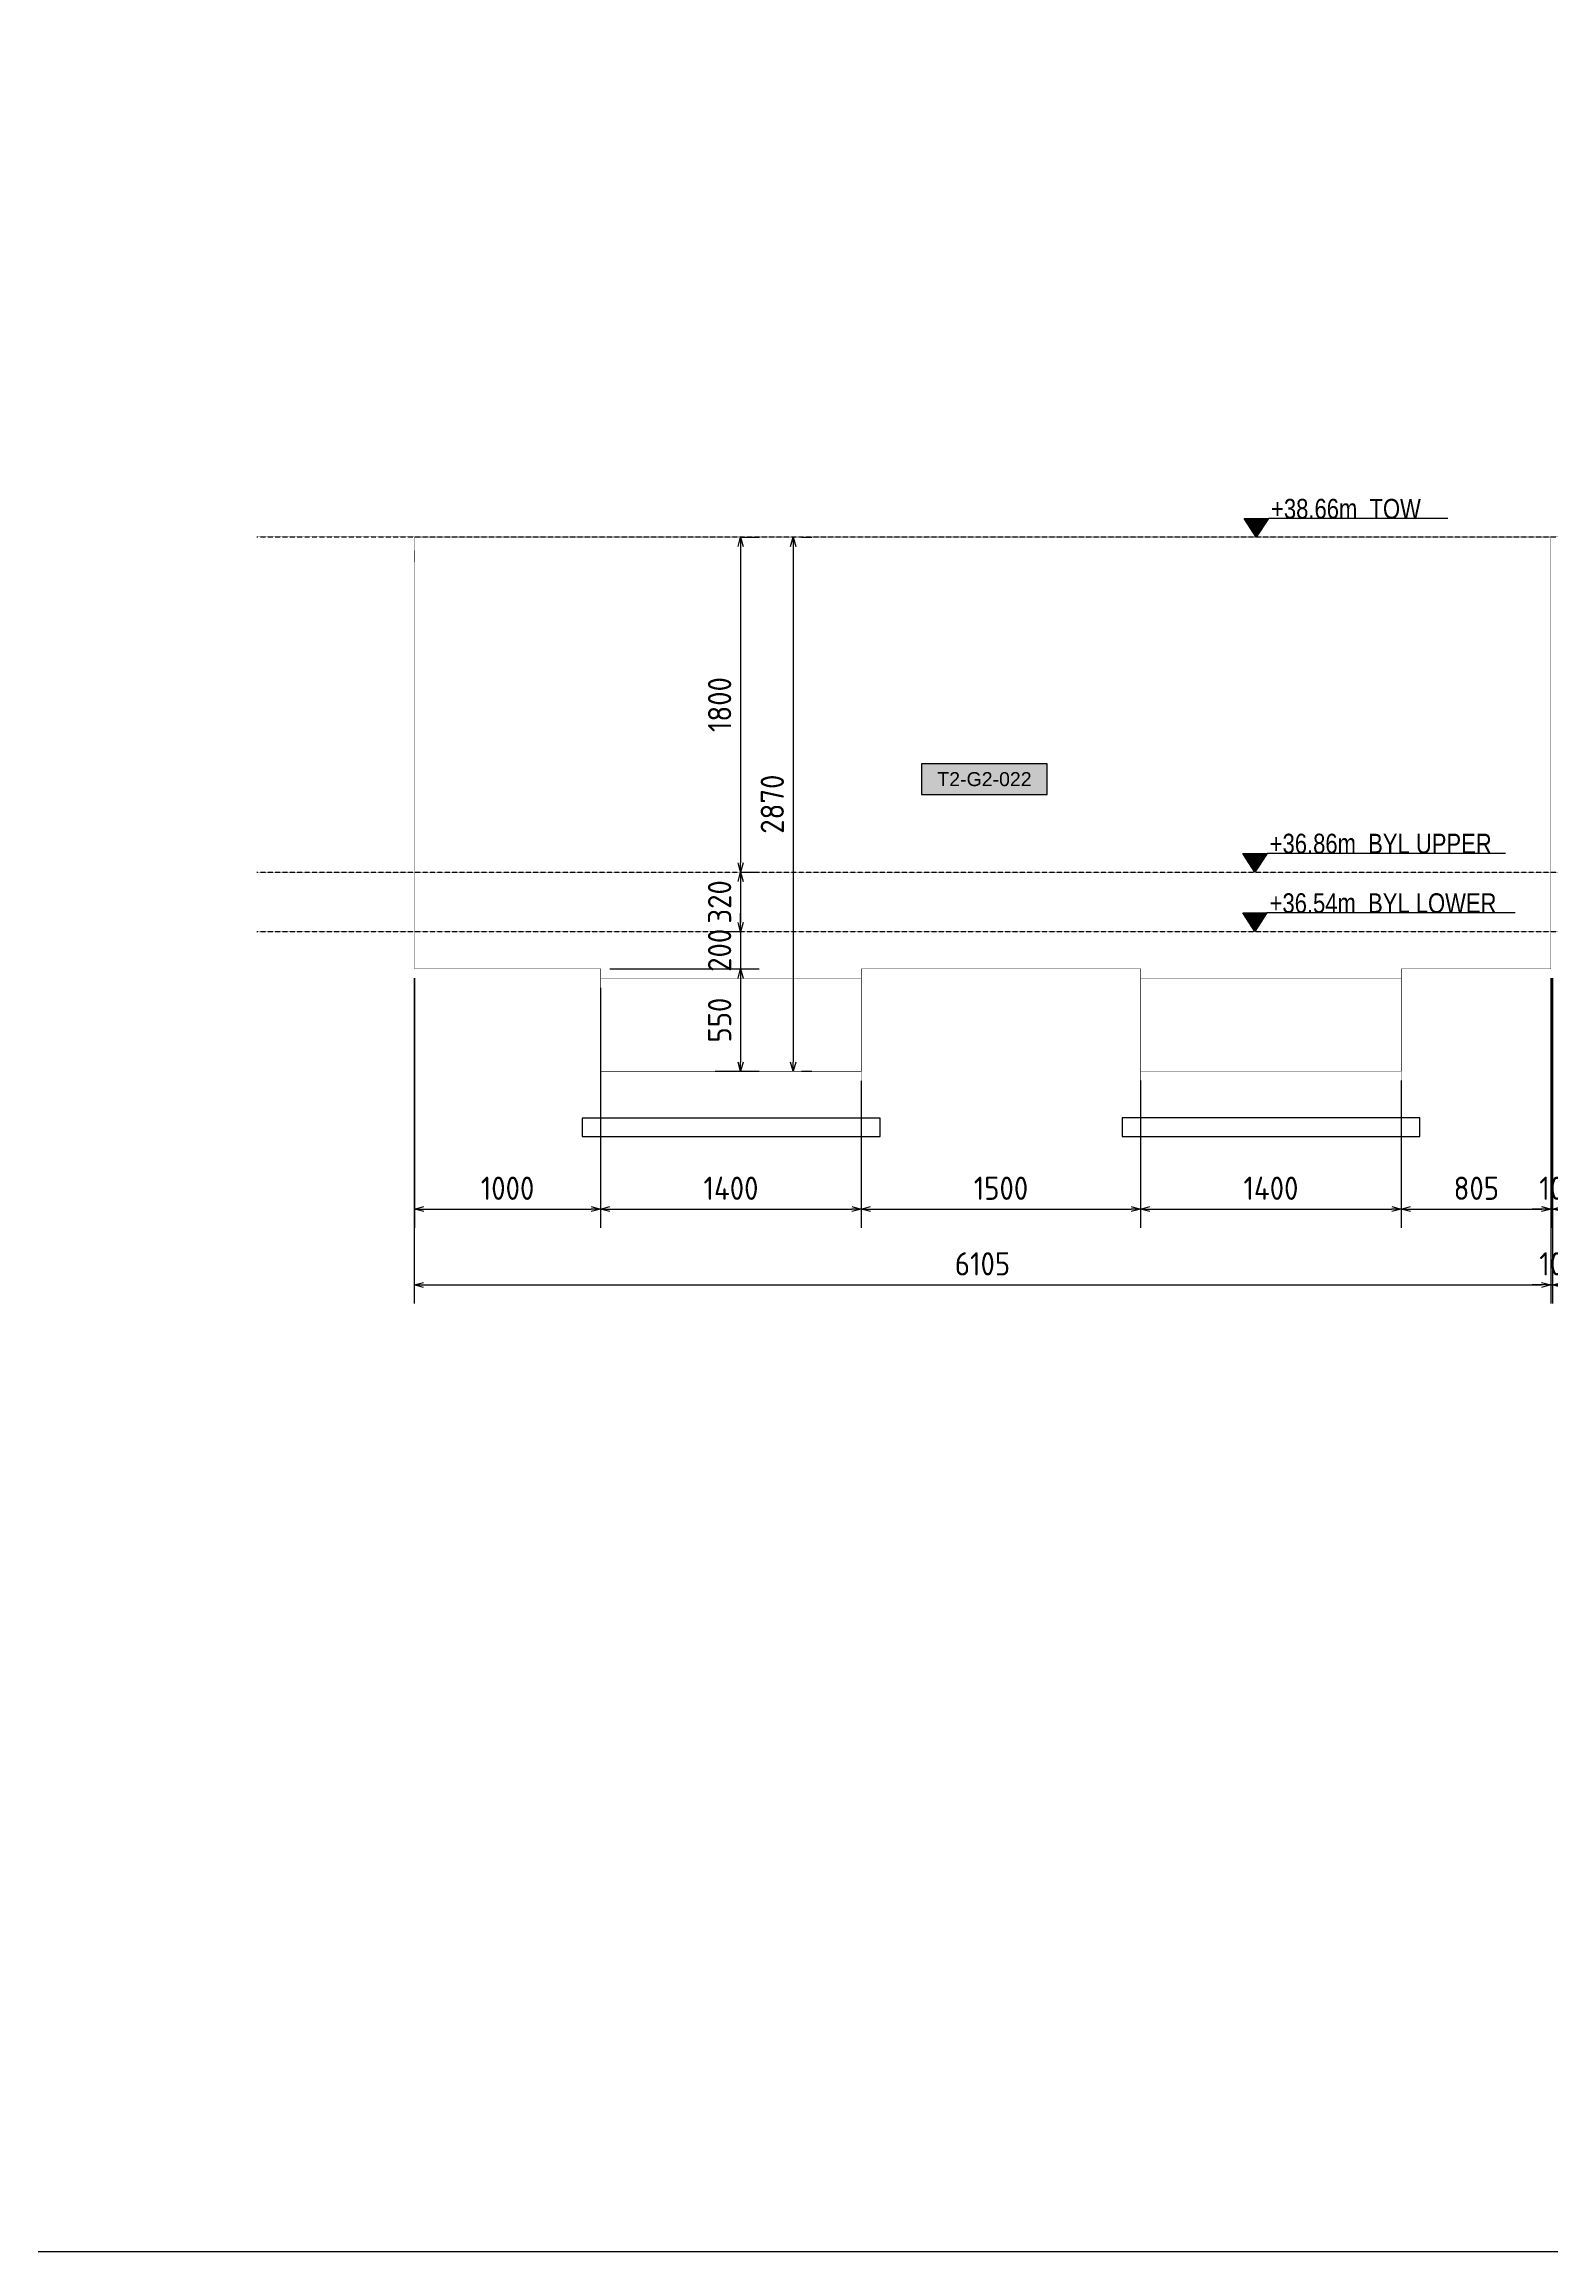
# Model space of a CAD drawing. Header units: centimetres. Extents: x -6122352 to 6876996, y -1694241 to 2592194.
# Drawn here: x 3434060 to 3442158, y 779040 to 790899 of the extents above; entities that cross this region are included whole.
import ezdxf
from ezdxf.enums import TextEntityAlignment as Align

# ---------------------------------------------------------------- set-up
doc = ezdxf.new("R2010")
doc.units = ezdxf.units.CM
doc.header["$MEASUREMENT"] = 0
doc.header["$PDMODE"] = 66
doc.header["$PDSIZE"] = 100
for name, pattern in [('CENTER', [2, 1.25, -0.25, 0.25, -0.25]), ('DASHED2', [0.375, 0.25, -0.125]), ('HIDDEN', [0.375, 0.25, -0.125])]:
    doc.linetypes.add(name, pattern=pattern)
doc.layers.get('Defpoints').update_dxf_attribs({"color": 255, "linetype": 'CENTER'})
for name, color, linetype in [('@MI-TYPE-01', 30, 'Continuous'), ('@MI-TYPE-02', 6, 'Continuous'), ('JML-Dimension', 1, 'Continuous'), ('PANEL-TAGS', 7, 'Continuous'), ('SECTION', 130, 'Continuous')]:
    doc.layers.add(name, color=color, linetype=linetype)
doc.styles.add('PANELTAG_STYLE', font='arial.ttf')
doc.styles.add('Schueco-BEMSTIL', font='isocpeur.ttf', dxfattribs={"width": 0.9})
doc.styles.add('txt-Pisa-std', font='arial.ttf', dxfattribs={"width": 0.8})
doc.dimstyles.new('MI- JWC-TXT-2.5 MM', dxfattribs={"dimscale": 1.5, "dimtxt": 2.5, "dimasz": 1, "dimexe": 2, "dimexo": 1, "dimgap": 1, "dimtad": 1, "dimdec": 0, "dimdsep": 46, "dimtxsty": 'Schueco-BEMSTIL', "dimblk": 'OPEN30', "dimcen": 0, "dimdle": 2, "dimclrd": 140, "dimclre": 8, "dimclrt": 40, "dimadec": 0, "dimazin": 2, "dimtfac": 1, "dimtdec": 0, "dimtix": 1, "dimtmove": 2, "dimatfit": 3, "dimldrblk": 'OPEN', "dimfxl": 2, "dimlwd": -1, "dimlwe": -1, "dimarcsym": 0})

# ---------------------------------------------------------------- blocks, each defined once
blk = doc.blocks.new('*U1142')
at = {"layer": 'JML-Dimension'}
h = blk.add_hatch(color=10, dxfattribs=at)
h.dxf.hatch_style = 1
h.paths.add_polyline_path([(0, 0), (-1.54, 2.37), (1.54, 2.37)])
blk.add_line((24.31, 2.37), (1.54, 2.37), dxfattribs=at)
blk.add_lwpolyline([(0, 0), (-1.54, 2.37), (1.54, 2.37), (0, 0)], dxfattribs=at)
at = {"color": 5, "style": 'txt-Pisa-std', "width": 0.8}
blk.add_attdef('+0.0', text='', height=2.5, dxfattribs=at).set_placement((1.87, 2.37), align=Align.BOTTOM_LEFT)
blk = doc.blocks.new('*U1445')
at = {"layer": 'JML-Dimension'}
h = blk.add_hatch(color=10, dxfattribs=at)
h.dxf.hatch_style = 1
h.paths.add_polyline_path([(0, 0), (-1.54, 2.37), (1.54, 2.37)])
blk.add_line((31.81, 2.37), (1.54, 2.37), dxfattribs=at)
blk.add_lwpolyline([(0, 0), (-1.54, 2.37), (1.54, 2.37), (0, 0)], dxfattribs=at)
at = {"color": 5, "style": 'txt-Pisa-std', "width": 0.8}
blk.add_attdef('+0.0', text='', height=2.5, dxfattribs=at).set_placement((1.87, 2.37), align=Align.BOTTOM_LEFT)
blk = doc.blocks.new('*U1446')
at = {"layer": 'JML-Dimension'}
h = blk.add_hatch(color=10, dxfattribs=at)
h.dxf.hatch_style = 1
h.paths.add_polyline_path([(0, 0), (-1.54, 2.37), (1.54, 2.37)])
blk.add_line((33.03, 2.37), (1.54, 2.37), dxfattribs=at)
blk.add_lwpolyline([(0, 0), (-1.54, 2.37), (1.54, 2.37), (0, 0)], dxfattribs=at)
at = {"color": 5, "style": 'txt-Pisa-std', "width": 0.8}
blk.add_attdef('+0.0', text='', height=2.5, dxfattribs=at).set_placement((1.87, 2.37), align=Align.BOTTOM_LEFT)
blk = doc.blocks.new('T2-ELE FT')
at = {"color": 12, "linetype": 'HIDDEN', "ltscale": 5, "const_width": 2}
blk.add_lwpolyline([(30306558, 1676366), (30306558, 1676866), (30307958, 1676866), (30307958, 1676366)], dxfattribs=at)
at = {"color": 12, "ltscale": 20, "const_width": 2}
blk.add_lwpolyline([(30306558, 1676366), (30307958, 1676366), (30307958, 1676116), (30306558, 1676116)], close=True, dxfattribs=at)
at = {"color": 8, "ltscale": 20}
blk.add_lwpolyline([(30306458, 1676116), (30308058, 1676116), (30308058, 1676016), (30306458, 1676016)], close=True, dxfattribs=at)
blk = doc.blocks.new('_Open30')
at = {"color": 0, "linetype": 'ByBlock', "lineweight": -2}
for p, q in [((-1, 0.27), (0, 0)), ((0, 0), (-1, -0.27)), ((0, 0), (-1, 0))]:
    blk.add_line(p, q, dxfattribs=at)
blk = doc.blocks.new('*D1716')
at = {"layer": '@MI-TYPE-01', "color": 8, "transparency": 16777216}
for p, q in [((3437799, 788251), (3437901, 788251)), ((3437799, 786451), (3437901, 786451))]:
    blk.add_line(p, q, dxfattribs=at)
at = {"layer": '@MI-TYPE-01', "color": 140, "transparency": 16777216}
blk.add_line((3437801, 788201), (3437801, 786501), dxfattribs=at)
at = {"layer": 'Defpoints', "color": 0, "transparency": 16777216}
for p in [(3437749, 788251), (3437749, 786451), (3437801, 786451)]:
    blk.add_point(p, dxfattribs=at)
at = {"layer": '@MI-TYPE-01', "color": 140, "transparency": 16777216, "xscale": 50, "yscale": 50, "zscale": 50}
for p, rotation in [((3437801, 788251), 90), ((3437801, 786451), 270)]:
    blk.add_blockref('_Open30', p, dxfattribs=dict(at, rotation=rotation))
at = {"layer": '@MI-TYPE-01', "color": 40, "transparency": 16777216, "insert": (3437688, 787351), "char_height": 125, "attachment_point": 5, "rotation": 90, "style": 'Schueco-BEMSTIL'}
blk.add_mtext('1800', dxfattribs=at)
blk = doc.blocks.new('_Open')
at = {"color": 0, "linetype": 'ByBlock', "lineweight": -2}
for p, q in [((-1, 0.2), (0, 0)), ((-1, -0.2), (0, 0)), ((0, 0), (-1, 0))]:
    blk.add_line(p, q, dxfattribs=at)
blk = doc.blocks.new('*D1717')
at = {"layer": '@MI-TYPE-01', "color": 8, "transparency": 16777216}
for p, q in [((3437799, 786451), (3437901, 786451)), ((3437797, 786131), (3437701, 786131))]:
    blk.add_line(p, q, dxfattribs=at)
at = {"layer": '@MI-TYPE-01', "color": 140, "transparency": 16777216}
blk.add_line((3437801, 786401), (3437801, 786181), dxfattribs=at)
at = {"layer": 'Defpoints', "color": 0, "transparency": 16777216}
for p in [(3437749, 786451), (3437801, 786131), (3437847, 786131)]:
    blk.add_point(p, dxfattribs=at)
at = {"layer": '@MI-TYPE-01', "color": 140, "transparency": 16777216, "xscale": 50, "yscale": 50, "zscale": 50}
for p, rotation in [((3437801, 786451), 90), ((3437801, 786131), 270)]:
    blk.add_blockref('_Open30', p, dxfattribs=dict(at, rotation=rotation))
at = {"layer": '@MI-TYPE-01', "color": 40, "transparency": 16777216, "insert": (3437688, 786291), "char_height": 125, "attachment_point": 5, "rotation": 90, "style": 'Schueco-BEMSTIL'}
blk.add_mtext('320', dxfattribs=at)
blk = doc.blocks.new('*D1718')
at = {"layer": '@MI-TYPE-01', "color": 8, "transparency": 16777216}
for p, q in [((3437797, 786131), (3437701, 786131)), ((3437099, 785931), (3437901, 785931))]:
    blk.add_line(p, q, dxfattribs=at)
at = {"layer": '@MI-TYPE-01', "color": 140, "transparency": 16777216}
for p, q in [((3437801, 786181), (3437801, 786231)), ((3437801, 786131), (3437801, 785931)), ((3437801, 785881), (3437801, 785831))]:
    blk.add_line(p, q, dxfattribs=at)
at = {"layer": 'Defpoints', "color": 0, "transparency": 16777216}
for p in [(3437847, 786131), (3437049, 785931), (3437801, 785931)]:
    blk.add_point(p, dxfattribs=at)
at = {"layer": '@MI-TYPE-01', "color": 140, "transparency": 16777216, "xscale": 50, "yscale": 50, "zscale": 50}
for p, rotation in [((3437801, 786131), 270), ((3437801, 785931), 90)]:
    blk.add_blockref('_Open30', p, dxfattribs=dict(at, rotation=rotation))
at = {"layer": '@MI-TYPE-01', "color": 40, "transparency": 16777216, "insert": (3437688, 786031), "char_height": 125, "attachment_point": 5, "rotation": 90, "style": 'Schueco-BEMSTIL'}
blk.add_mtext('200', dxfattribs=at)
blk = doc.blocks.new('*D1719')
at = {"layer": '@MI-TYPE-01', "color": 8, "transparency": 16777216}
for p, q in [((3437099, 785931), (3437901, 785931)), ((3437664, 785381), (3437901, 785381))]:
    blk.add_line(p, q, dxfattribs=at)
at = {"layer": '@MI-TYPE-01', "color": 140, "transparency": 16777216}
blk.add_line((3437801, 785881), (3437801, 785431), dxfattribs=at)
at = {"layer": 'Defpoints', "color": 0, "transparency": 16777216}
for p in [(3437049, 785931), (3437614, 785381), (3437801, 785381)]:
    blk.add_point(p, dxfattribs=at)
at = {"layer": '@MI-TYPE-01', "color": 140, "transparency": 16777216, "xscale": 50, "yscale": 50, "zscale": 50}
for p, rotation in [((3437801, 785931), 90), ((3437801, 785381), 270)]:
    blk.add_blockref('_Open30', p, dxfattribs=dict(at, rotation=rotation))
at = {"layer": '@MI-TYPE-01', "color": 40, "transparency": 16777216, "insert": (3437688, 785656), "char_height": 125, "attachment_point": 5, "rotation": 90, "style": 'Schueco-BEMSTIL'}
blk.add_mtext('550', dxfattribs=at)
blk = doc.blocks.new('*D1720')
at = {"layer": '@MI-TYPE-01', "color": 140, "transparency": 16777216}
blk.add_line((3438083, 788201), (3438083, 785431), dxfattribs=at)
at = {"layer": '@MI-TYPE-01', "color": 8, "transparency": 16777216}
for p, q in [((3438127, 788251), (3438183, 788251)), ((3438127, 785381), (3438183, 785381))]:
    blk.add_line(p, q, dxfattribs=at)
at = {"layer": 'Defpoints', "color": 0, "transparency": 16777216}
for p in [(3438077, 788251), (3438077, 785381), (3438083, 785381)]:
    blk.add_point(p, dxfattribs=at)
at = {"layer": '@MI-TYPE-01', "color": 140, "transparency": 16777216, "xscale": 50, "yscale": 50, "zscale": 50}
for p, rotation in [((3438083, 788251), 90), ((3438083, 785381), 270)]:
    blk.add_blockref('_Open30', p, dxfattribs=dict(at, rotation=rotation))
at = {"layer": '@MI-TYPE-01', "color": 40, "transparency": 16777216, "insert": (3437971, 786816), "char_height": 125, "attachment_point": 5, "rotation": 90, "style": 'Schueco-BEMSTIL'}
blk.add_mtext('2870', dxfattribs=at)
blk = doc.blocks.new('*D1721')
at = {"layer": '@MI-TYPE-01', "color": 8, "transparency": 16777216}
for p, q in [((3436049, 785881), (3436049, 784541)), ((3437049, 785830), (3437049, 784541))]:
    blk.add_line(p, q, dxfattribs=at)
at = {"layer": '@MI-TYPE-01', "color": 140, "transparency": 16777216}
blk.add_line((3436099, 784641), (3436999, 784641), dxfattribs=at)
at = {"layer": 'Defpoints', "color": 0, "transparency": 16777216}
for p in [(3436049, 785931), (3437049, 785880), (3437049, 784641)]:
    blk.add_point(p, dxfattribs=at)
at = {"layer": '@MI-TYPE-01', "color": 140, "transparency": 16777216, "xscale": 50, "yscale": 50, "zscale": 50, "rotation": 180}
blk.add_blockref('_Open30', (3436049, 784641), dxfattribs=at)
at = {"layer": '@MI-TYPE-01', "color": 140, "transparency": 16777216, "xscale": 50, "yscale": 50, "zscale": 50}
blk.add_blockref('_Open30', (3437049, 784641), dxfattribs=at)
at = {"layer": '@MI-TYPE-01', "color": 40, "transparency": 16777216, "insert": (3436549, 784753), "char_height": 125, "attachment_point": 5, "style": 'Schueco-BEMSTIL'}
blk.add_mtext('1000', dxfattribs=at)
blk = doc.blocks.new('*D1722')
at = {"layer": '@MI-TYPE-01', "color": 8, "transparency": 16777216}
for p, q in [((3437049, 785830), (3437049, 784541)), ((3438449, 785330), (3438449, 784541))]:
    blk.add_line(p, q, dxfattribs=at)
at = {"layer": '@MI-TYPE-01', "color": 140, "transparency": 16777216}
blk.add_line((3437099, 784641), (3438399, 784641), dxfattribs=at)
at = {"layer": 'Defpoints', "color": 0, "transparency": 16777216}
for p in [(3437049, 785880), (3438449, 785380), (3438449, 784641)]:
    blk.add_point(p, dxfattribs=at)
at = {"layer": '@MI-TYPE-01', "color": 140, "transparency": 16777216, "xscale": 50, "yscale": 50, "zscale": 50, "rotation": 180}
blk.add_blockref('_Open30', (3437049, 784641), dxfattribs=at)
at = {"layer": '@MI-TYPE-01', "color": 140, "transparency": 16777216, "xscale": 50, "yscale": 50, "zscale": 50}
blk.add_blockref('_Open30', (3438449, 784641), dxfattribs=at)
at = {"layer": '@MI-TYPE-01', "color": 40, "transparency": 16777216, "insert": (3437749, 784753), "char_height": 125, "attachment_point": 5, "style": 'Schueco-BEMSTIL'}
blk.add_mtext('1400', dxfattribs=at)
blk = doc.blocks.new('*D1723')
at = {"layer": '@MI-TYPE-01', "color": 8, "transparency": 16777216}
for p, q in [((3438449, 785330), (3438449, 784541)), ((3439949, 785331), (3439949, 784541))]:
    blk.add_line(p, q, dxfattribs=at)
at = {"layer": '@MI-TYPE-01', "color": 140, "transparency": 16777216}
blk.add_line((3438499, 784641), (3439899, 784641), dxfattribs=at)
at = {"layer": 'Defpoints', "color": 0, "transparency": 16777216}
for p in [(3438449, 785380), (3439949, 785381), (3439949, 784641)]:
    blk.add_point(p, dxfattribs=at)
at = {"layer": '@MI-TYPE-01', "color": 140, "transparency": 16777216, "xscale": 50, "yscale": 50, "zscale": 50, "rotation": 180}
blk.add_blockref('_Open30', (3438449, 784641), dxfattribs=at)
at = {"layer": '@MI-TYPE-01', "color": 140, "transparency": 16777216, "xscale": 50, "yscale": 50, "zscale": 50}
blk.add_blockref('_Open30', (3439949, 784641), dxfattribs=at)
at = {"layer": '@MI-TYPE-01', "color": 40, "transparency": 16777216, "insert": (3439199, 784753), "char_height": 125, "attachment_point": 5, "style": 'Schueco-BEMSTIL'}
blk.add_mtext('1500', dxfattribs=at)
blk = doc.blocks.new('*D1724')
at = {"layer": '@MI-TYPE-01', "color": 8, "transparency": 16777216}
for p, q in [((3439949, 785331), (3439949, 784541)), ((3441349, 785331), (3441349, 784541))]:
    blk.add_line(p, q, dxfattribs=at)
at = {"layer": '@MI-TYPE-01', "color": 140, "transparency": 16777216}
blk.add_line((3439999, 784641), (3441299, 784641), dxfattribs=at)
at = {"layer": 'Defpoints', "color": 0, "transparency": 16777216}
for p in [(3439949, 785381), (3441349, 785381), (3441349, 784641)]:
    blk.add_point(p, dxfattribs=at)
at = {"layer": '@MI-TYPE-01', "color": 140, "transparency": 16777216, "xscale": 50, "yscale": 50, "zscale": 50, "rotation": 180}
blk.add_blockref('_Open30', (3439949, 784641), dxfattribs=at)
at = {"layer": '@MI-TYPE-01', "color": 140, "transparency": 16777216, "xscale": 50, "yscale": 50, "zscale": 50}
blk.add_blockref('_Open30', (3441349, 784641), dxfattribs=at)
at = {"layer": '@MI-TYPE-01', "color": 40, "transparency": 16777216, "insert": (3440649, 784753), "char_height": 125, "attachment_point": 5, "style": 'Schueco-BEMSTIL'}
blk.add_mtext('1400', dxfattribs=at)
blk = doc.blocks.new('*D1725')
at = {"layer": '@MI-TYPE-01', "color": 8, "transparency": 16777216}
for p, q in [((3442154, 785881), (3442154, 784541)), ((3441349, 785331), (3441349, 784541))]:
    blk.add_line(p, q, dxfattribs=at)
at = {"layer": '@MI-TYPE-01', "color": 140, "transparency": 16777216}
blk.add_line((3441399, 784641), (3442104, 784641), dxfattribs=at)
at = {"layer": 'Defpoints', "color": 0, "transparency": 16777216}
for p in [(3442154, 785931), (3441349, 785381), (3442154, 784641)]:
    blk.add_point(p, dxfattribs=at)
at = {"layer": '@MI-TYPE-01', "color": 140, "transparency": 16777216, "xscale": 50, "yscale": 50, "zscale": 50, "rotation": 180}
blk.add_blockref('_Open30', (3441349, 784641), dxfattribs=at)
at = {"layer": '@MI-TYPE-01', "color": 140, "transparency": 16777216, "xscale": 50, "yscale": 50, "zscale": 50}
blk.add_blockref('_Open30', (3442154, 784641), dxfattribs=at)
at = {"layer": '@MI-TYPE-01', "color": 40, "transparency": 16777216, "insert": (3441752, 784753), "char_height": 125, "attachment_point": 5, "style": 'Schueco-BEMSTIL'}
blk.add_mtext('805', dxfattribs=at)
blk = doc.blocks.new('*D1726')
at = {"layer": '@MI-TYPE-01', "color": 8, "transparency": 16777216}
for p, q in [((3442152, 785881), (3442152, 784541)), ((3442162, 785881), (3442162, 784541))]:
    blk.add_line(p, q, dxfattribs=at)
at = {"layer": '@MI-TYPE-01', "color": 140, "transparency": 16777216}
for p, q in [((3442102, 784641), (3442052, 784641)), ((3442152, 784641), (3442162, 784641)), ((3442212, 784641), (3442262, 784641))]:
    blk.add_line(p, q, dxfattribs=at)
at = {"layer": 'Defpoints', "color": 0, "transparency": 16777216}
for p in [(3442152, 785931), (3442162, 785931), (3442162, 784641)]:
    blk.add_point(p, dxfattribs=at)
at = {"layer": '@MI-TYPE-01', "color": 140, "transparency": 16777216, "xscale": 50, "yscale": 50, "zscale": 50}
blk.add_blockref('_Open30', (3442152, 784641), dxfattribs=at)
at = {"layer": '@MI-TYPE-01', "color": 140, "transparency": 16777216, "xscale": 50, "yscale": 50, "zscale": 50, "rotation": 180}
blk.add_blockref('_Open30', (3442162, 784641), dxfattribs=at)
at = {"layer": '@MI-TYPE-01', "color": 40, "transparency": 16777216, "insert": (3442157, 784753), "char_height": 125, "attachment_point": 5, "style": 'Schueco-BEMSTIL'}
blk.add_mtext('10', dxfattribs=at)
blk = doc.blocks.new('*D1796')
at = {"layer": '@MI-TYPE-01', "color": 8, "transparency": 16777216}
for p, q in [((3436047, 785881), (3436047, 784134)), ((3442152, 785881), (3442152, 784134))]:
    blk.add_line(p, q, dxfattribs=at)
at = {"layer": '@MI-TYPE-01', "color": 140, "transparency": 16777216}
blk.add_line((3436097, 784234), (3442102, 784234), dxfattribs=at)
at = {"layer": 'Defpoints', "color": 0, "transparency": 16777216}
for p in [(3436047, 785931), (3442152, 785931), (3442152, 784234)]:
    blk.add_point(p, dxfattribs=at)
at = {"layer": '@MI-TYPE-01', "color": 140, "transparency": 16777216, "xscale": 50, "yscale": 50, "zscale": 50, "rotation": 180}
blk.add_blockref('_Open30', (3436047, 784234), dxfattribs=at)
at = {"layer": '@MI-TYPE-01', "color": 140, "transparency": 16777216, "xscale": 50, "yscale": 50, "zscale": 50}
blk.add_blockref('_Open30', (3442152, 784234), dxfattribs=at)
at = {"layer": '@MI-TYPE-01', "color": 40, "transparency": 16777216, "insert": (3439100, 784347), "char_height": 125, "attachment_point": 5, "style": 'Schueco-BEMSTIL'}
blk.add_mtext('6105', dxfattribs=at)
blk = doc.blocks.new('*D1797')
at = {"layer": '@MI-TYPE-01', "color": 8, "transparency": 16777216}
for p, q in [((3442152, 785881), (3442152, 784134)), ((3442162, 785881), (3442162, 784134))]:
    blk.add_line(p, q, dxfattribs=at)
at = {"layer": '@MI-TYPE-01', "color": 140, "transparency": 16777216}
for p, q in [((3442102, 784234), (3442052, 784234)), ((3442152, 784234), (3442162, 784234)), ((3442212, 784234), (3442262, 784234))]:
    blk.add_line(p, q, dxfattribs=at)
at = {"layer": 'Defpoints', "color": 0, "transparency": 16777216}
for p in [(3442152, 785931), (3442162, 785931), (3442162, 784234)]:
    blk.add_point(p, dxfattribs=at)
at = {"layer": '@MI-TYPE-01', "color": 140, "transparency": 16777216, "xscale": 50, "yscale": 50, "zscale": 50}
blk.add_blockref('_Open30', (3442152, 784234), dxfattribs=at)
at = {"layer": '@MI-TYPE-01', "color": 140, "transparency": 16777216, "xscale": 50, "yscale": 50, "zscale": 50, "rotation": 180}
blk.add_blockref('_Open30', (3442162, 784234), dxfattribs=at)
at = {"layer": '@MI-TYPE-01', "color": 40, "transparency": 16777216, "insert": (3442157, 784347), "char_height": 125, "attachment_point": 5, "style": 'Schueco-BEMSTIL'}
blk.add_mtext('10', dxfattribs=at)
blk = doc.blocks.new('PANELTAG')
at = {"layer": 'PANEL-TAGS', "color": 1}
blk.add_lwpolyline([(-13.5, -3.3), (13.5, -3.3), (13.5, 3.3), (-13.5, 3.3)], close=True, dxfattribs=at)
at = {"layer": 'PANEL-TAGS', "color": 40, "true_color": 0xffd700}
blk.add_solid([(-13.5, -3.3), (13.5, -3.3), (-13.5, 3.3), (13.5, 3.3)], dxfattribs=at)
at = {"layer": 'PANEL-TAGS', "color": 5, "style": 'PANELTAG_STYLE'}
blk.add_attdef('TAGNO', text='', height=3, dxfattribs=at).set_placement((0, 0), align=Align.CENTER)

msp = doc.modelspace()

# ---------------------------------------------------------------- linework, layer by layer
msp.add_lwpolyline([(3278170.28592, 802757.28808), (3588252.33865, 802757.28808), (3588252.33865, 779039.77254), (3278170.28592, 779039.77254)], close=True)
at = {"layer": '@MI-TYPE-01', "const_width": 2.5}
msp.add_lwpolyline([(3436047.28311, 788251.32789), (3442152.28311, 788251.32789), (3442152.28311, 785931.4274), (3441349.28311, 785931.4274), (3441349.28311, 785381.4274), (3439949.28311, 785381.4274), (3439949.28311, 785931.4274), (3438449.28311, 785931.4274), (3438449.28311, 785381.4274), (3437049.28311, 785381.4274), (3437049.28311, 785931.4274), (3436049.28311, 785931.4274), (3436049.28311, 788071.32789)], close=True, dxfattribs=at)
at = {"layer": '@MI-TYPE-02', "color": 160, "linetype": 'DASHED2', "ltscale": 5}
for points in [[(3435203.18591, 788251.32789), (3561055.87609, 788251.32789)], [(3435203.18591, 786451.32789), (3478212.26489, 786451.32789)], [(3435203.18591, 786131.32789), (3478212.26489, 786131.32789)]]:
    msp.add_lwpolyline(points, dxfattribs=at)

# ---------------------------------------------------------------- block references
at = {"color": 2, "xscale": -1}
for p in [(33745007.44467, -890985.79608), (33747907.44467, -890984.44637)]:
    msp.add_blockref('T2-ELE FT', p, dxfattribs=at)
at = {"layer": 'PANEL-TAGS'}
ref = msp.add_blockref('PANELTAG', (3439110.4108, 786950.62402), dxfattribs=dict(at, xscale=25, yscale=25, zscale=25))
ref.add_attrib('TAGNO', 'T2-G2-022', dxfattribs={"color": 5, "height": 75, "style": 'PANELTAG_STYLE'}).set_placement((3439110.4108, 786950.62402), align=Align.MIDDLE_CENTER)
at = {"layer": 'SECTION', "color": 6}
ref = msp.add_blockref('*U1142', (3440570.51431, 788249.97818), dxfattribs=dict(at, xscale=42.30147098076819, yscale=42.30147098076819, zscale=42.30147098076819))
ref.add_attrib('+0.0', '+38.66m  TOW', (3440649.64296, 788350.23524), dxfattribs={"layer": 'JML-Dimension', "color": 5, "height": 105.7536775, "style": 'txt-Pisa-std', "width": 0.8})
ref = msp.add_blockref('*U1445', (3440563.22082, 786451.32789), dxfattribs=dict(at, xscale=42.30147098076819, yscale=42.30147098076819, zscale=42.30147098076819))
ref.add_attrib('+0.0', '+36.86m  BYL UPPER', (3440642.34947, 786551.58496), dxfattribs={"layer": 'JML-Dimension', "color": 5, "height": 105.7536775, "style": 'txt-Pisa-std', "width": 0.8})
ref = msp.add_blockref('*U1446', (3440562.68082, 786131.32789), dxfattribs=dict(at, xscale=42.30147098076819, yscale=42.30147098076819, zscale=42.30147098076819))
ref.add_attrib('+0.0', '+36.54m  BYL LOWER', (3440641.80947, 786231.58496), dxfattribs={"layer": 'JML-Dimension', "color": 5, "height": 105.7536775, "style": 'txt-Pisa-std', "width": 0.8})

# ---------------------------------------------------------------- dimensions: what is measured, and where the dimension line sits
at = {"layer": '@MI-TYPE-01'}
for base, p1, p2, picture, middle in [((3437800.69844, 786451.32789), (3437748.53553, 788251.32789), (3437748.53553, 786451.32789), '*D1716', (3437688.19844, 787351.32789)), ((3438083.48493, 785381.4274), (3438076.92048, 788251.32789), (3438076.92048, 785381.4274), '*D1720', (3437970.98493, 786816.37764)), ((3437800.69844, 786131.32789), (3437748.53553, 786451.32789), (3437846.51392, 786131.32789), '*D1717', (3437688.19844, 786291.32789)), ((3437800.69844, 785931.4274), (3437846.51392, 786131.32789), (3437049.28311, 785931.4274), '*D1718', (3437688.19844, 786031.37764)), ((3437800.69844, 785381.4274), (3437049.28311, 785931.4274), (3437614.23568, 785381.4274), '*D1719', (3437688.19844, 785656.4274))]:
    dim = msp.add_linear_dim(base=base, p1=p1, p2=p2, angle=90, dimstyle='MI- JWC-TXT-2.5 MM', dxfattribs=at)
    dim.commit()
    dim.dimension.update_dxf_attribs({"geometry": picture, "text_midpoint": middle})
for base, p1, p2, picture, middle in [((3442152.28311, 784234.25498), (3436047.28311, 785931.4274), (3442152.28311, 785931.4274), '*D1796', (3439099.78311, 784346.75498)), ((3437049.28311, 784640.74518), (3436049.28311, 785931.4274), (3437049.28311, 785880.07768), '*D1721', (3436549.28311, 784753.24518)), ((3438449.28311, 784640.74518), (3437049.28311, 785880.07768), (3438449.28311, 785380.07768), '*D1722', (3437749.28311, 784753.24518)), ((3442154.28311, 784640.74518), (3441349.28311, 785381.4274), (3442154.28311, 785931.4274), '*D1725', (3441751.78311, 784753.24518)), ((3442162.28311, 784640.74518), (3442152.28311, 785931.4274), (3442162.28311, 785931.4274), '*D1726', (3442157.28311, 784753.24518)), ((3442162.28311, 784234.25498), (3442152.28311, 785931.4274), (3442162.28311, 785931.4274), '*D1797', (3442157.28311, 784346.75498)), ((3439949.28311, 784640.74518), (3438449.28311, 785380.07768), (3439949.28311, 785381.4274), '*D1723', (3439199.28311, 784753.24518)), ((3441349.28311, 784640.74518), (3439949.28311, 785381.4274), (3441349.28311, 785381.4274), '*D1724', (3440649.28311, 784753.24518))]:
    dim = msp.add_linear_dim(base=base, p1=p1, p2=p2, dimstyle='MI- JWC-TXT-2.5 MM', dxfattribs=at)
    dim.commit()
    dim.dimension.update_dxf_attribs({"geometry": picture, "text_midpoint": middle})

doc.saveas('drawing.dxf')
